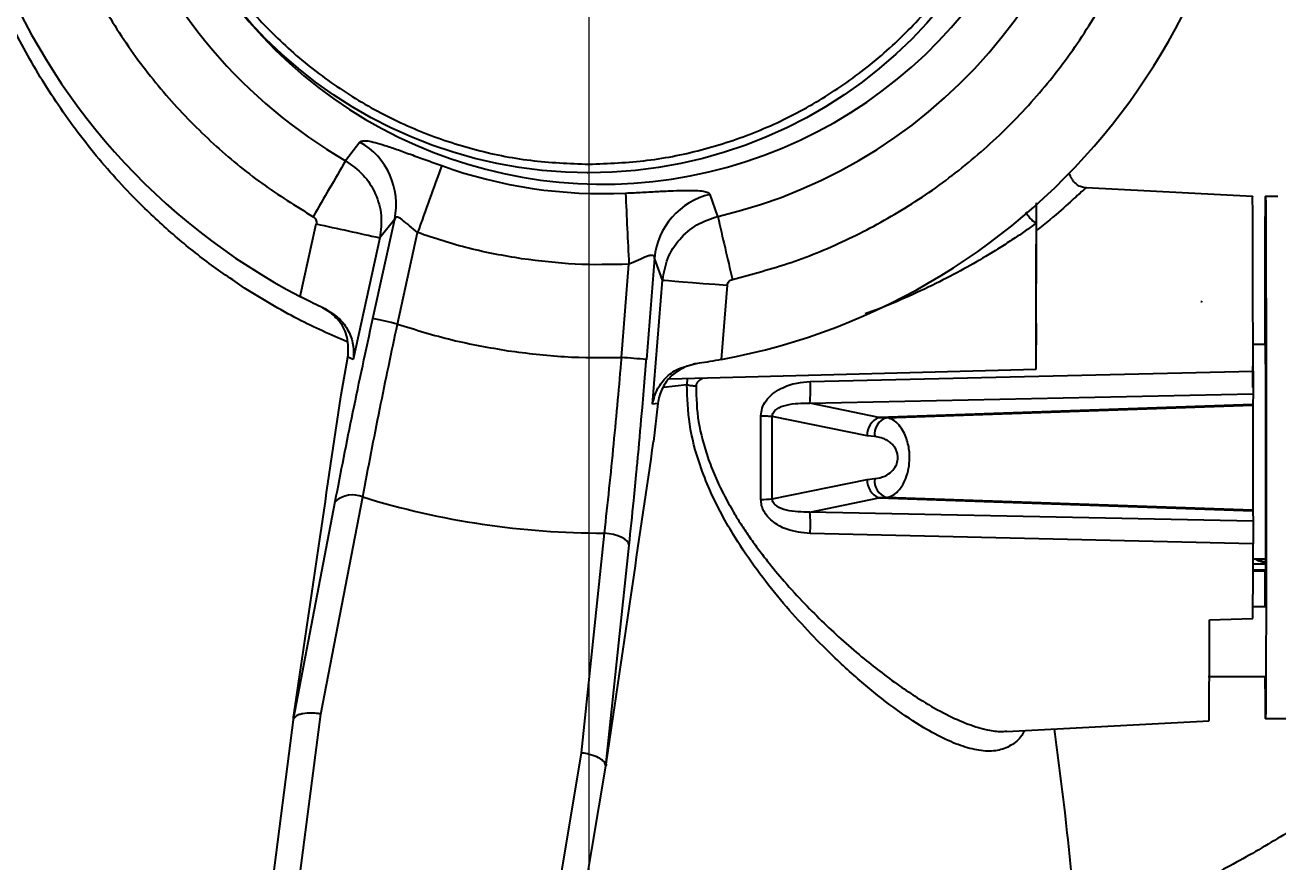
# Model space of a CAD drawing. Header units: millimetres. Extents: x 2126 to 3741, y 477 to 1658.
# Drawn here: x 2466 to 2610.1, y 757.9 to 854 of the extents above; entities that cross this region are included whole.
import ezdxf

# ---------------------------------------------------------------- set-up
doc = ezdxf.new("R2010")
doc.units = ezdxf.units.MM
doc.layers.add('AM_5', color=3, linetype='Continuous', lineweight=25)
doc.styles.add('SLDTEXTSTYLE1', font='txt.shx', dxfattribs={"width": 0.7, "bigfont": 'gbcbig.shx'})
doc.dimstyles.new('SLDDIMSTYLE12$0', dxfattribs={"dimtxt": 12, "dimasz": 10, "dimexe": 0, "dimexo": 0.0625, "dimgap": 0.875, "dimtad": 1, "dimdec": 1, "dimlfac": 1.8, "dimrnd": 1e-09, "dimzin": 12, "dimdsep": 46, "dimtxsty": 'SLDTEXTSTYLE1', "dimcen": 0.09, "dimdle": 8.16, "dimclrd": 3, "dimclre": 3, "dimadec": 0, "dimazin": 3, "dimtfac": 1, "dimtdec": 1, "dimtofl": 0, "dimtmove": 0, "dimatfit": 3, "dimfxl": 0, "dimfrac": 2, "dimtolj": 1, "dimlwd": 5, "dimlwe": 5, "dimarcsym": 0})
doc.dimstyles.new('SLDDIMSTYLE12$3', dxfattribs={"dimtxt": 12, "dimasz": 10, "dimexe": 0, "dimexo": 0.0625, "dimgap": 0.875, "dimtad": 1, "dimdec": 1, "dimlfac": 1.8, "dimrnd": 1e-09, "dimzin": 12, "dimdsep": 46, "dimtxsty": 'SLDTEXTSTYLE1', "dimcen": 0.09, "dimdle": 8.16, "dimclrd": 3, "dimclre": 3, "dimadec": 0, "dimazin": 3, "dimtfac": 1, "dimtdec": 1, "dimtofl": 0, "dimtmove": 0, "dimatfit": 3, "dimfxl": 0, "dimfrac": 2, "dimtolj": 1, "dimlwd": 5, "dimlwe": 5, "dimarcsym": 0})

# ---------------------------------------------------------------- blocks, each defined once
blk = doc.blocks.new('*D22')
at = {"layer": 'AM_5', "color": 3, "lineweight": 5, "transparency": 16777216}
blk.add_line((2531.36, 889.57), (2714.46, 889.57), dxfattribs=at)
at = {"layer": 'AM_5', "color": 3, "linetype": 'Continuous', "lineweight": 5, "transparency": 16777216}
for p, q in [((2714.46, 879.57), (2714.46, 722.33)), ((2605.16, 712.33), (2714.46, 712.33))]:
    blk.add_line(p, q, dxfattribs=at)
at = {"layer": 'AM_5', "color": 3, "transparency": 16777216}
for points in [[(2712.8, 879.57), (2716.13, 879.57), (2714.46, 889.57)], [(2712.8, 722.33), (2716.13, 722.33), (2714.46, 712.33)]]:
    blk.add_solid(points, dxfattribs=at)
at = {"layer": 'Defpoints', "color": 0, "transparency": 16777216}
for p in [(2531.3, 889.57), (2605.1, 712.33), (2714.46, 712.33)]:
    blk.add_point(p, dxfattribs=at)
at = {"layer": 'AM_5', "color": 0, "transparency": 16777216, "insert": (2707.59, 800.95), "char_height": 12, "attachment_point": 5, "rotation": 90, "style": 'SLDTEXTSTYLE1'}
blk.add_mtext('\\A1;178', dxfattribs=at)
blk = doc.blocks.new('*D12')
at = {"layer": 'AM_5', "color": 3, "linetype": 'Continuous', "lineweight": 5, "transparency": 16777216}
for p, q in [((2530.86, 889.49), (2530.86, 565.11)), ((2638.31, 565.11), (2540.86, 565.11))]:
    blk.add_line(p, q, dxfattribs=at)
at = {"layer": 'AM_5', "color": 3, "lineweight": 5, "transparency": 16777216}
blk.add_line((2648.31, 596.36), (2648.31, 565.11), dxfattribs=at)
at = {"layer": 'AM_5', "color": 3, "transparency": 16777216}
for points in [[(2540.86, 566.78), (2540.86, 563.44), (2530.86, 565.11)], [(2638.31, 566.78), (2638.31, 563.44), (2648.31, 565.11)]]:
    blk.add_solid(points, dxfattribs=at)
at = {"layer": 'Defpoints', "color": 0, "transparency": 16777216}
for p in [(2530.86, 889.55), (2648.31, 596.42), (2530.86, 565.11)]:
    blk.add_point(p, dxfattribs=at)
at = {"layer": 'AM_5', "color": 0, "transparency": 16777216, "insert": (2589.58, 571.98), "char_height": 12, "attachment_point": 5, "style": 'SLDTEXTSTYLE1'}
blk.add_mtext('\\A1;115', dxfattribs=at)
blk = doc.blocks.new('*D7')
at = {"layer": 'AM_5', "color": 3, "lineweight": 5, "transparency": 16777216}
for p, q in [((2601.23, 822.26), (2601.41, 822.26)), ((2601.32, 822.17), (2601.32, 822.35))]:
    blk.add_line(p, q, dxfattribs=at)
at = {"layer": 'AM_5', "color": 3, "linetype": 'Continuous', "lineweight": 5, "transparency": 16777216}
blk.add_line((2699.57, 743.14), (2667.52, 768.95), dxfattribs=at)
at = {"layer": 'AM_5', "color": 3, "lineweight": 5, "transparency": 16777216}
blk.add_arc((2601.32, 822.26), 75, 321.1543, 10.5008, dxfattribs=at)
at = {"layer": 'AM_5', "color": 3, "transparency": 16777216}
blk.add_solid([(2668.56, 770.24), (2666.47, 767.65), (2659.73, 775.22)], dxfattribs=at)
at = {"layer": 'Defpoints', "color": 0, "transparency": 16777216}
for p in [(2542.9, 869.3), (2659.73, 775.22)]:
    blk.add_point(p, dxfattribs=at)
at = {"layer": 'AM_5', "color": 0, "transparency": 16777216, "insert": (2691.75, 758.26), "char_height": 12, "attachment_point": 5, "rotation": 321.1543, "style": 'SLDTEXTSTYLE1'}
blk.add_mtext('\\A1;%%C420', dxfattribs=at)

msp = doc.modelspace()

# ---------------------------------------------------------------- linework, layer by layer
at = {"color": 7, "linetype": 'Continuous', "lineweight": 25}
for p, q in [((2504.548, 840.598), (2502.897, 838.44)), ((2530.72, 837.055), (2530.729, 837.055)), ((2545.695, 832.048), (2544.827, 834.582)), ((2607.177, 834.329), (2588.032, 835.332)), ((2610.1, 834.329), (2608.677, 834.329)), ((2506.033, 820.301), (2508.542, 831.73)), ((2508.542, 831.73), (2506.846, 829.588)), ((2497.683, 822.828), (2499.519, 831.193)), ((2508.857, 819.682), (2511.164, 830.19)), ((2506.846, 829.588), (2503.775, 815.599)), ((2538.418, 827.268), (2537.478, 815.604)), ((2539.334, 824.736), (2538.418, 827.268)), ((2534.608, 815.836), (2535.472, 826.559)), ((2538.184, 810.458), (2539.334, 824.736)), ((2546.781, 824.134), (2546.093, 815.596)), ((2501.187, 820.977), (2500.273, 821.535)), ((2500.273, 821.535), (2500.628, 821.374)), ((2608.677, 817.329), (2607.177, 817.329)), ((2502.369, 811.557), (2503.16, 815.875)), ((2503.775, 815.599), (2503.16, 815.875)), ((2540.128, 813.375), (2582.292, 814.479)), ((2543.214, 815.12), (2542.176, 814.853)), ((2556.316, 813.067), (2607.238, 814.252)), ((2607.176, 814.847), (2607.178, 812.401)), ((2542.146, 812.694), (2539.436, 812.368)), ((2542.163, 813.428), (2542.146, 812.694)), ((2556.278, 810.592), (2607.235, 811.652)), ((2607.235, 811.652), (2607.224, 810.44)), ((2538.808, 810.549), (2538.184, 810.458)), ((2538.808, 810.549), (2538.314, 806.189)), ((2564.205, 808.951), (2556.278, 810.592)), ((2607.224, 810.44), (2564.205, 808.951)), ((2565.093, 808.9), (2607.223, 810.362)), ((2607.224, 810.44), (2607.223, 810.362)), ((2562.859, 806.845), (2551.959, 809.06)), ((2564.205, 808.951), (2565.093, 808.9)), ((2563.746, 806.74), (2562.859, 806.845)), ((2551.959, 799.598), (2562.859, 801.813)), ((2562.859, 801.813), (2563.746, 801.918)), ((2500.064, 774.858), (2504.872, 799.803)), ((2556.278, 798.066), (2564.205, 799.707)), ((2565.093, 799.758), (2564.205, 799.707)), ((2564.205, 799.707), (2607.224, 798.218)), ((2607.223, 798.296), (2565.093, 799.758)), ((2496.907, 774.277), (2501.703, 799.3)), ((2607.223, 798.296), (2607.224, 798.218)), ((2607.224, 798.218), (2607.235, 797.006)), ((2607.235, 797.006), (2556.278, 798.066)), ((2532.628, 795.657), (2529.984, 770.39)), ((2607.238, 794.406), (2556.316, 795.591)), ((2532.824, 768.912), (2535.502, 794.252)), ((2607.19, 792.697), (2608.69, 792.697)), ((2607.177, 791.329), (2608.677, 791.329)), ((2607.179, 792.105), (2608.69, 792.105)), ((2608.68, 791.388), (2607.18, 791.388)), ((2608.677, 791.329), (2608.68, 791.388)), ((2608.69, 787.181), (2607.23, 787.181)), ((2602.228, 785.671), (2607.228, 785.821)), ((2602.09, 779.181), (2608.69, 779.181)), ((2496.922, 774.479), (2493.622, 748.895)), ((2495.662, 741.026), (2500.064, 774.858)), ((2578.897, 772.847), (2602.177, 774.067)), ((2608.677, 774.329), (2612.932, 774.329)), ((2529.984, 770.39), (2524.371, 736.737)), ((2528.594, 743.671), (2532.867, 769.11))]:
    msp.add_line(p, q, dxfattribs=at)
at = {"color": 7, "linetype": 'Continuous', "lineweight": 25, "flags": 128}
for points in [[(2608.62, 817.329), (2608.62, 818.158), (2608.624, 820.955), (2608.628, 823.558), (2608.633, 825.935), (2608.638, 828.058), (2608.644, 829.904), (2608.65, 831.449), (2608.656, 832.677), (2608.663, 833.572), (2608.67, 834.125), (2608.677, 834.328), (2608.684, 834.179), (2608.691, 833.681), (2608.697, 832.838), (2608.704, 831.661), (2608.71, 830.164), (2608.716, 828.364), (2608.721, 826.282), (2608.726, 823.942), (2608.73, 821.373), (2608.734, 818.604), (2608.737, 815.667), (2608.739, 812.598), (2608.741, 809.431), (2608.741, 806.205), (2608.741, 802.957), (2608.741, 799.725), (2608.739, 796.547), (2608.737, 793.46), (2608.734, 790.5), (2608.731, 787.703), (2608.727, 785.101), (2608.722, 782.724), (2608.717, 780.6), (2608.711, 778.754), (2608.705, 777.209), (2608.698, 775.981), (2608.692, 775.086), (2608.685, 774.533), (2608.678, 774.33), (2608.671, 774.479), (2608.664, 774.977), (2608.657, 775.82), (2608.651, 776.997), (2608.645, 778.494), (2608.642, 779.181)], [(2608.693, 822.606), (2608.694, 821.566), (2608.696, 820.743), (2608.698, 820.226), (2608.7, 820.072), (2608.703, 820.297), (2608.705, 820.877), (2608.707, 821.749), (2608.707, 822.818), (2608.708, 823.968), (2608.707, 825.076), (2608.706, 826.02), (2608.704, 826.699), (2608.701, 827.039), (2608.699, 827.003), (2608.696, 826.595), (2608.694, 825.86), (2608.693, 824.876), (2608.693, 823.751), (2608.693, 822.606)], [(2539.334, 824.736), (2539.549, 824.719), (2540.021, 824.68), (2540.734, 824.623), (2541.662, 824.547), (2542.773, 824.458), (2544.027, 824.357), (2545.379, 824.247), (2546.781, 824.134)], [(2608.675, 817.329), (2608.674, 817.838), (2608.672, 818.215), (2608.67, 818.363), (2608.669, 818.267), (2608.667, 817.938), (2608.666, 817.407), (2608.666, 817.329)], [(2550.651, 799.513), (2550.651, 800.711), (2550.652, 801.914), (2550.652, 803.121), (2550.652, 804.329), (2550.652, 805.537), (2550.652, 806.743), (2550.651, 807.947), (2550.651, 809.145)], [(2551.959, 799.598), (2551.96, 800.775), (2551.96, 801.957), (2551.96, 803.142), (2551.96, 804.329), (2551.96, 805.516), (2551.96, 806.701), (2551.96, 807.883), (2551.959, 809.06)], [(2608.717, 803.748), (2608.718, 802.708), (2608.72, 801.885), (2608.722, 801.369), (2608.725, 801.215), (2608.727, 801.44), (2608.729, 802.019), (2608.731, 802.891), (2608.732, 803.96), (2608.732, 805.111), (2608.731, 806.218), (2608.73, 807.163), (2608.728, 807.841), (2608.725, 808.181), (2608.723, 808.145), (2608.721, 807.737), (2608.719, 807.002), (2608.717, 806.018), (2608.717, 804.893), (2608.717, 803.748)], [(2535.502, 794.252), (2535.437, 794.484), (2535.266, 794.715), (2534.997, 794.938), (2534.639, 795.143), (2534.207, 795.324), (2533.714, 795.473), (2533.182, 795.586), (2532.628, 795.657)], [(2608.68, 791.388), (2608.681, 790.82), (2608.683, 790.443), (2608.684, 790.295), (2608.686, 790.391), (2608.687, 790.72), (2608.689, 791.251), (2608.689, 791.932), (2608.69, 792.697)], [(2608.625, 787.181), (2608.625, 787.285), (2608.621, 790.054), (2608.62, 791.329)]]:
    msp.add_lwpolyline(points, dxfattribs=at)
at = {"color": 7, "linetype": 'Continuous', "lineweight": 25}
msp.add_circle((2530.863, 889.555), 52.5, dxfattribs=at)
for centre, radius, start, end in [((2532.454, 889.329), 53.574, 218.26934, 81.50515), ((2532.363, 889.329), 75, 160.55137, 242.45778), ((2532.374, 889.329), 58.81, 163.09221, 239.91815), ((2532.363, 889.329), 75, 280.54851, 2.46086), ((2532.374, 889.329), 58.809, 283.09228, 359.91829), ((2500.435, 833.412), 8.28, 348.27823, 60.21456), ((3677.55, 151.192), 1360.927, 149.669618, 149.98259), ((3808.06, 365.798), 1377.533, 159.958184, 160.298612), ((2532.437, 889.329), 54.664, 250.22854, 272.782), ((3829.845, 891.143), 1295.983, 182.494846, 182.856436), ((2546.658, 826.513), 8.275, 102.79006, 174.76479), ((3721.575, 1099.463), 1205.904, 192.812128, 193.164856), ((3523.988, 5491.221), 4771.31, 257.60122, 257.691294), ((2113.99, -974.544), 1837.163, 77.588415, 77.678588), ((-254.347, 803.571), 2863.057, 359.782405, 0.275337), ((2138.563, -4115.583), 4947.297, 85.375054, 85.408407), ((2540.173, 812.077), 16.174, 354.73329, 3.50893), ((2565.093, 806.9), 2.234, 113.39428, 181.42772), ((2565.647, 807.055), 1.927, 106.70211, 189.40565), ((2565.093, 801.758), 2.234, 178.57245, 246.60531), ((2565.647, 801.603), 1.927, 170.59454, 253.29737), ((2503.697, 796.968), 3.068, 67.4808, 130.53113), ((2532.431, 889.328), 93.672, 252.88971, 270.12059), ((2550.655, 809.538), 10.025, 269.97591, 277.47448), ((2540.172, 796.581), 16.174, 356.49111, 5.26667)]:
    msp.add_arc(centre, radius, start, end, dxfattribs=at)
for points, knots in [([(2362.131, 889.762), (2362.156, 887.202), (2362.191, 883.621), (2362.47, 878.352), (2362.805, 873.888), (2363.371, 868.571), (2364.144, 863.002), (2365.154, 857.189), (2366.41, 851.218), (2367.921, 845.142), (2369.691, 839.004), (2371.726, 832.839), (2374.025, 826.675), (2376.59, 820.538), (2379.421, 814.45), (2382.515, 808.431), (2385.869, 802.498), (2389.481, 796.669), (2393.347, 790.959), (2397.461, 785.383), (2401.818, 779.956), (2406.412, 774.69), (2411.237, 769.599), (2416.285, 764.694), (2421.548, 759.987), (2427.018, 755.49), (2432.686, 751.211), (2438.543, 747.163), (2444.58, 743.353), (2450.785, 739.791), (2457.15, 736.486), (2463.663, 733.445), (2470.312, 730.676), (2477.086, 728.186), (2483.974, 725.98), (2490.963, 724.066), (2498.04, 722.447), (2505.194, 721.129), (2512.411, 720.116), (2519.678, 719.412), (2526.982, 719.019), (2534.31, 718.94), (2541.648, 719.177), (2548.983, 719.731), (2556.301, 720.604), (2563.588, 721.794), (2570.83, 723.302), (2578.015, 725.127), (2585.128, 727.267), (2592.155, 729.721), (2599.084, 732.486), (2605.9, 735.559), (2612.591, 738.936), (2619.143, 742.614), (2625.543, 746.587), (2631.778, 750.852), (2637.836, 755.403), (2643.704, 760.235), (2649.371, 765.342), (2654.823, 770.719), (2659.871, 776.166), (2664.523, 781.639), (2668.793, 787.097), (2672.835, 792.722), (2676.643, 798.504), (2680.212, 804.431), (2683.534, 810.494), (2686.604, 816.679), (2689.417, 822.976), (2691.969, 829.37), (2694.255, 835.845), (2696.272, 842.383), (2698.014, 848.957), (2699.479, 855.53), (2700.661, 862.024), (2701.558, 868.314), (2702.141, 873.837), (2702.509, 878.72), (2702.748, 883.544), (2702.866, 889.519), (2702.755, 895.035), (2702.483, 900.305), (2702.146, 904.769), (2701.581, 910.085), (2700.808, 915.654), (2699.798, 921.468), (2698.541, 927.439), (2697.031, 933.515), (2695.26, 939.653), (2693.226, 945.818), (2690.926, 951.982), (2688.361, 958.118), (2685.531, 964.207), (2682.437, 970.226), (2679.082, 976.159), (2675.47, 981.988), (2671.605, 987.698), (2667.491, 993.273), (2663.133, 998.701), (2658.539, 1003.966), (2653.715, 1009.058), (2648.667, 1013.962), (2643.404, 1018.669), (2637.934, 1023.167), (2632.266, 1027.445), (2626.409, 1031.494), (2620.372, 1035.304), (2614.166, 1038.865), (2607.801, 1042.17), (2601.289, 1045.213), (2594.638, 1047.975), (2588.356, 1050.312), (2584.251, 1051.59), (2582.442, 1052.154)], [0, 0, 0, 0, 0.01020738, 0.01427401, 0.02103699, 0.02805607, 0.03558666, 0.0434511, 0.05157826, 0.05991132, 0.06840986, 0.07704394, 0.08579098, 0.09463359, 0.10355821, 0.11255405, 0.12161242, 0.13072624, 0.1398897, 0.14909794, 0.15834689, 0.16763314, 0.17695375, 0.18630622, 0.19568842, 0.20509849, 0.21453484, 0.22399606, 0.23348097, 0.24298851, 0.25251779, 0.26206801, 0.27163852, 0.28122873, 0.29083816, 0.30046642, 0.31011319, 0.31977821, 0.32946132, 0.33916239, 0.34888138, 0.35861831, 0.36837328, 0.37814642, 0.38793798, 0.39774825, 0.40757761, 0.41742653, 0.42729557, 0.4371854, 0.4470968, 0.45703069, 0.46698816, 0.47697044, 0.48697902, 0.49701559, 0.50708218, 0.51718117, 0.52731537, 0.53748817, 0.54770366, 0.5569145, 0.56612256, 0.57532659, 0.5845258, 0.59371913, 0.60290519, 0.61208206, 0.62124705, 0.63039624, 0.63952364, 0.64861966, 0.65766788, 0.66663751, 0.67546331, 0.68397889, 0.69196332, 0.69760555, 0.70350123, 0.71121989, 0.72142727, 0.72549391, 0.73225688, 0.73927596, 0.74680655, 0.754671, 0.76279816, 0.77113122, 0.77962976, 0.78826384, 0.79701087, 0.80585349, 0.81477811, 0.82377394, 0.83283231, 0.84194614, 0.85110959, 0.86031783, 0.86956679, 0.87885303, 0.88817364, 0.89752611, 0.90690831, 0.91631839, 0.92575473, 0.93521596, 0.94470086, 0.95420841, 0.96373768, 0.97328791, 0.98285841, 0.99244862, 1, 1, 1, 1]), ([(2468.987, 908.593), (2468.374, 906.329), (2467.134, 901.75), (2466.21, 894.605), (2466.015, 887.238), (2466.674, 879.749), (2468.204, 872.276), (2470.597, 864.994), (2473.815, 858.035), (2477.793, 851.528), (2482.42, 845.602), (2487.588, 840.348), (2493.138, 835.754), (2497.168, 833.251), (2499.16, 832.014)], [0, 0, 0, 0, 0.079193, 0.1601594, 0.2427828, 0.3278545, 0.4136411, 0.5, 0.5863536, 0.6721403, 0.7572171, 0.8398354, 0.9208043, 1, 1, 1, 1]), ([(2490.403, 745.032), (2489.341, 745.333), (2486.037, 746.269), (2480.585, 748.176), (2474.058, 750.734), (2467.646, 753.619), (2461.358, 756.804), (2455.21, 760.292), (2449.214, 764.077), (2443.385, 768.153), (2437.736, 772.516), (2432.28, 777.16), (2427.031, 782.079), (2422.174, 787.088), (2417.703, 792.143), (2413.604, 797.201), (2409.731, 802.43), (2406.089, 807.817), (2402.686, 813.353), (2399.527, 819.026), (2396.62, 824.823), (2393.97, 830.731), (2391.581, 836.734), (2389.458, 842.817), (2387.606, 848.956), (2386.028, 855.123), (2384.729, 861.268), (2383.717, 867.276), (2383.006, 872.843), (2382.56, 877.689), (2382.283, 882.159), (2382.145, 886.064), (2382.135, 888.663), (2382.131, 889.711)], [0, 0, 0, 0, 0.0170783, 0.0531439, 0.089298, 0.1255445, 0.1618882, 0.1983346, 0.2348901, 0.2715626, 0.3083611, 0.3452967, 0.3823824, 0.4196345, 0.4532144, 0.4867833, 0.5203362, 0.5538698, 0.5873798, 0.6208602, 0.654303, 0.6876965, 0.7210233, 0.7542563, 0.7873511, 0.8202281, 0.8527303, 0.8844984, 0.9144909, 0.939551, 0.9597807, 0.9837802, 1, 1, 1, 1]), ([(2682.82, 888.946), (2682.783, 886.545), (2682.731, 883.186), (2682.427, 878.244), (2682.07, 874.054), (2681.479, 869.067), (2680.679, 863.846), (2679.641, 858.4), (2678.358, 852.812), (2676.819, 847.133), (2675.021, 841.405), (2672.961, 835.661), (2670.637, 829.931), (2668.049, 824.239), (2665.199, 818.607), (2662.089, 813.055), (2658.723, 807.602), (2655.103, 802.265), (2651.236, 797.059), (2647.128, 792), (2642.783, 787.102), (2638.211, 782.379), (2633.417, 777.843), (2628.412, 773.507), (2623.203, 769.382), (2617.799, 765.48), (2612.212, 761.811), (2606.451, 758.384), (2600.527, 755.21), (2594.452, 752.296), (2588.237, 749.651), (2581.895, 747.283), (2575.438, 745.199), (2568.879, 743.404), (2562.23, 741.904), (2555.506, 740.706), (2548.721, 739.809), (2541.887, 739.233), (2535.82, 738.959), (2532.036, 739.011), (2530.543, 739.031)], [0, 0, 0, 0, 0.0302952, 0.0423856, 0.0624901, 0.08336, 0.1057536, 0.1291426, 0.1533151, 0.1781023, 0.2033838, 0.2290707, 0.2550958, 0.2814075, 0.3079654, 0.3347376, 0.3616982, 0.3888263, 0.4161047, 0.4435189, 0.4710571, 0.4987089, 0.526466, 0.5543209, 0.5822674, 0.6103001, 0.6384144, 0.6666062, 0.6948723, 0.7232096, 0.7516156, 0.7800883, 0.8086258, 0.8372268, 0.86589, 0.8946146, 0.9234, 0.9522458, 0.9811519, 1, 1, 1, 1]), ([(2547.364, 824.814), (2549.631, 825.415), (2554.216, 826.631), (2560.867, 829.403), (2567.344, 832.918), (2573.5, 837.233), (2579.207, 842.294), (2584.317, 848.008), (2588.734, 854.274), (2592.38, 860.973), (2595.199, 867.943), (2597.165, 875.045), (2598.369, 882.149), (2598.521, 886.89), (2598.597, 889.234)], [0, 0, 0, 0, 0.079193, 0.1601594, 0.2427828, 0.3278545, 0.4136411, 0.5, 0.5863536, 0.6721403, 0.7572171, 0.8398354, 0.9208043, 1, 1, 1, 1]), ([(2491.278, 823.821), (2489.818, 824.811), (2486.868, 826.811), (2482.727, 830.201), (2478.183, 834.455), (2473.498, 839.702), (2468.952, 845.983), (2465.097, 852.618), (2461.952, 859.558), (2459.453, 866.754), (2458.393, 871.725), (2457.862, 874.213)], [0, 0, 0, 0, 0.0810679, 0.1637641, 0.2484006, 0.3731554, 0.4979796, 0.6226942, 0.7483588, 0.8739858, 1, 1, 1, 1]), ([(2504.548, 840.598), (2504.631, 840.657), (2504.798, 840.775), (2505.406, 840.742), (2506.253, 840.565), (2507.375, 840.231), (2508.738, 839.768), (2510.338, 839.192), (2512.093, 838.555), (2513.333, 838.108), (2513.946, 837.887)], [0, 0, 0, 0, 0.1262135, 0.2512855, 0.3774369, 0.5006266, 0.6257769, 0.7501083, 0.876543, 1, 1, 1, 1]), ([(2502.897, 838.44), (2503.606, 837.936), (2505.025, 836.928), (2506.419, 834.688), (2507.15, 832.161), (2506.947, 830.446), (2506.846, 829.588)], [0, 0, 0, 0, 0.25036705, 0.50052482, 0.75010341, 1, 1, 1, 1]), ([(2588.078, 835.33), (2587.883, 835.355), (2587.513, 835.402), (2587.045, 835.647), (2586.719, 835.926), (2586.53, 836.166), (2586.442, 836.309), (2586.407, 836.372), (2586.392, 836.399), (2586.376, 836.43), (2586.351, 836.482), (2586.323, 836.542), (2586.279, 836.643), (2586.196, 836.816), (2586.135, 836.917), (2586.012, 836.86), (2585.983, 836.847)], [0, 0, 0, 0, 0.1013862, 0.1933878, 0.2688421, 0.3221095, 0.3507488, 0.3558351, 0.3594473, 0.3676185, 0.3776138, 0.4043773, 0.4412492, 0.5470788, 0.8914268, 1, 1, 1, 1]), ([(2535.09, 834.729), (2535.74, 834.761), (2537.057, 834.827), (2538.919, 834.923), (2540.615, 835.007), (2542.051, 835.053), (2543.208, 835.043), (2544.385, 834.95), (2544.65, 834.729), (2544.827, 834.582)], [0, 0, 0, 0, 0.1235233, 0.2501507, 0.3747805, 0.5002123, 0.6235234, 0.7497125, 1, 1, 1, 1]), ([(2588.032, 835.306), (2588.019, 835.305), (2587.987, 835.301), (2587.649, 835.006), (2587.07, 834.479), (2585.951, 833.469), (2584.47, 832.126), (2582.85, 830.843), (2582.309, 830.415)], [0, 0, 0, 0, 0.1071223, 0.2549508, 0.4034906, 0.5526872, 0.8507097, 1, 1, 1, 1]), ([(2607.238, 814.252), (2607.236, 815.877), (2607.234, 819.126), (2607.227, 823.465), (2607.219, 827.241), (2607.21, 830.302), (2607.2, 832.597), (2607.189, 833.919), (2607.181, 834.47), (2607.178, 834.318), (2607.177, 834.312)], [0, 0, 0, 0, 0.142093, 0.2841861, 0.4262791, 0.5683721, 0.7104651, 0.8525582, 0.9946512, 1, 1, 1, 1]), ([(2582.299, 833.603), (2582.299, 833.547), (2582.301, 833.313), (2582.304, 832.559), (2582.306, 831.698), (2582.307, 831.269)], [0, 0, 0, 0, 0.13695301, 0.56898362, 1, 1, 1, 1]), ([(2499.16, 832.014), (2499.226, 831.967), (2499.357, 831.874), (2499.484, 831.666), (2499.549, 831.432), (2499.529, 831.273), (2499.519, 831.193)], [0, 0, 0, 0, 0.25074157, 0.50062853, 0.74985024, 1, 1, 1, 1]), ([(2511.164, 830.19), (2510.852, 830.45), (2510.235, 830.964), (2509.567, 831.555), (2509.125, 831.86), (2508.856, 831.969), (2508.65, 831.939), (2508.578, 831.801), (2508.542, 831.73)], [0, 0, 0, 0, 0.2616178, 0.5161546, 0.6376198, 0.7555299, 0.8740541, 1, 1, 1, 1]), ([(2539.334, 824.736), (2539.487, 825.582), (2539.792, 827.276), (2541.223, 829.479), (2543.21, 831.22), (2544.865, 831.772), (2545.695, 832.048)], [0, 0, 0, 0, 0.248705, 0.4981896, 0.7483774, 1, 1, 1, 1]), ([(2582.307, 831.269), (2581.931, 831.001), (2581.154, 830.447), (2579.851, 829.562), (2578.407, 828.621), (2576.457, 827.413), (2573.913, 825.937), (2571.842, 824.88), (2570.761, 824.329)], [0, 0, 0, 0, 0.1137197, 0.2349762, 0.3642262, 0.501846, 0.7399032, 1, 1, 1, 1]), ([(2582.307, 831.269), (2582.187, 831.346), (2581.935, 831.51), (2581.569, 831.86), (2581.273, 832.218), (2581.149, 832.458), (2581.104, 832.544)], [0, 0, 0, 0, 0.25184988, 0.53128669, 0.83270482, 1, 1, 1, 1]), ([(2582.292, 831.329), (2582.29, 831.224), (2582.286, 831.013), (2582.281, 829.394), (2582.278, 827.081), (2582.277, 825.246), (2582.277, 824.329)], [0, 0, 0, 0, 0.2499974, 0.4999983, 0.7499991, 1, 1, 1, 1]), ([(2538.418, 827.268), (2538.405, 827.346), (2538.379, 827.498), (2538.193, 827.588), (2537.906, 827.562), (2537.397, 827.399), (2536.588, 827.029), (2535.848, 826.717), (2535.472, 826.559)], [0, 0, 0, 0, 0.1251651, 0.2440023, 0.362149, 0.4834229, 0.7377951, 1, 1, 1, 1]), ([(2546.781, 824.134), (2546.795, 824.213), (2546.822, 824.371), (2546.953, 824.576), (2547.135, 824.738), (2547.288, 824.789), (2547.364, 824.814)], [0, 0, 0, 0, 0.2501498, 0.4993714, 0.7492584, 1, 1, 1, 1]), ([(2570.761, 824.329), (2569.592, 823.774), (2567.193, 822.634), (2564.468, 821.484), (2562.907, 820.941), (2562.625, 820.843)], [0, 0, 0, 0, 0.4377435, 0.8983772, 1, 1, 1, 1]), ([(2582.277, 824.329), (2582.277, 823.414), (2582.278, 821.586), (2582.281, 819.228), (2582.286, 817.776), (2582.29, 817.151), (2582.292, 817.329), (2582.292, 817.329)], [0, 0, 0, 0, 0.2499991, 0.4999983, 0.7499974, 0.9999966, 1, 1, 1, 1]), ([(2582.292, 814.479), (2582.294, 814.515), (2582.296, 814.589), (2582.3, 815.174), (2582.304, 816.085), (2582.307, 817.319), (2582.31, 818.821), (2582.312, 820.535), (2582.313, 822.395), (2582.313, 823.684), (2582.313, 824.329)], [0, 0, 0, 0, 0.12496588, 0.24997076, 0.37497563, 0.49998051, 0.62498538, 0.74999025, 0.87499513, 1, 1, 1, 1]), ([(2503.092, 817.626), (2501.187, 818.454), (2497.092, 820.233), (2493.304, 822.57), (2491.278, 823.821)], [0, 0, 0, 0, 0.46501253, 1, 1, 1, 1]), ([(2500.628, 821.374), (2499.872, 821.734), (2498.903, 822.196), (2497.902, 822.715), (2497.683, 822.828)], [0, 0, 0, 0, 0.7807887, 1, 1, 1, 1]), ([(2500.628, 821.374), (2501.223, 821.003), (2502.413, 820.26), (2503.364, 818.716), (2503.866, 817.139), (2503.805, 816.113), (2503.775, 815.599)], [0, 0, 0, 0, 0.2499495, 0.4997482, 0.7494576, 1, 1, 1, 1]), ([(2503.16, 815.875), (2503.202, 816.628), (2503.279, 818.023), (2502.424, 819.848), (2501.541, 820.654), (2501.187, 820.977)], [0, 0, 0, 0, 0.413014, 0.7645313, 1, 1, 1, 1]), ([(2501.703, 799.3), (2502.026, 800.969), (2502.672, 804.307), (2503.736, 809.542), (2504.854, 814.888), (2505.639, 818.492), (2506.033, 820.301)], [0, 0, 0, 0, 0.2492462, 0.4987214, 0.7485201, 1, 1, 1, 1]), ([(2504.872, 799.803), (2505.188, 801.48), (2505.81, 804.774), (2506.815, 809.846), (2507.826, 814.807), (2508.518, 818.079), (2508.857, 819.682)], [0, 0, 0, 0, 0.2645644, 0.5194287, 0.7645782, 1, 1, 1, 1]), ([(2534.608, 815.836), (2534.464, 814.204), (2534.17, 810.873), (2533.691, 805.832), (2533.175, 800.687), (2532.813, 797.354), (2532.628, 795.657)], [0, 0, 0, 0, 0.2354209, 0.48057, 0.7354347, 1, 1, 1, 1]), ([(2535.502, 794.252), (2535.678, 795.948), (2535.966, 798.719), (2536.306, 802.239), (2536.639, 805.794), (2536.976, 809.551), (2537.27, 813.047), (2537.416, 814.828), (2537.459, 815.368), (2537.473, 815.541), (2537.478, 815.604)], [0, 0, 0, 0, 0.2501646, 0.4085572, 0.4987242, 0.7484853, 0.9263633, 0.9763214, 0.991455, 1, 1, 1, 1]), ([(2546.093, 815.596), (2545.22, 815.442), (2544.103, 815.245), (2543.079, 815.098), (2542.854, 815.066)], [0, 0, 0, 0, 0.78086058, 1, 1, 1, 1]), ([(2538.184, 810.458), (2538.303, 810.959), (2538.539, 811.959), (2539.472, 813.321), (2540.827, 814.521), (2542.178, 814.884), (2542.854, 815.066)], [0, 0, 0, 0, 0.2505541, 0.5002593, 0.7500544, 1, 1, 1, 1]), ([(2542.176, 814.853), (2541.677, 814.61), (2540.681, 814.126), (2539.588, 812.885), (2538.989, 811.653), (2538.855, 810.833), (2538.808, 810.549)], [0, 0, 0, 0, 0.270985, 0.540835, 0.8409557, 1, 1, 1, 1]), ([(2607.238, 814.252), (2607.238, 814.116), (2607.238, 813.844), (2607.238, 813.42), (2607.238, 813.018), (2607.238, 812.641), (2607.237, 812.298), (2607.237, 812.007), (2607.236, 811.777), (2607.235, 811.694), (2607.235, 811.652)], [0, 0, 0, 0, 0.127216, 0.2544341, 0.3779205, 0.4947282, 0.6206235, 0.7467334, 0.8732952, 1, 1, 1, 1]), ([(2542.146, 812.694), (2542.307, 812.666), (2542.629, 812.61), (2543.003, 812.589), (2543.189, 812.579)], [0, 0, 0, 0, 0.4999997, 1, 1, 1, 1]), ([(2580.913, 772.953), (2580.862, 772.837), (2580.533, 772.096), (2579.594, 771.3), (2578.093, 770.607), (2576.258, 770.539), (2574.192, 770.978), (2571.898, 771.889), (2569.168, 773.357), (2565.941, 775.514), (2562.27, 778.431), (2558.814, 781.581), (2555.673, 784.789), (2552.883, 787.943), (2550.183, 791.372), (2547.921, 794.686), (2546.12, 797.786), (2544.743, 800.576), (2543.398, 804.002), (2542.294, 808.089), (2542.194, 811.183), (2542.146, 812.694)], [0, 0, 0, 0, 0.0100416, 0.064236, 0.1195298, 0.1741679, 0.228913, 0.2826087, 0.3380664, 0.4101543, 0.4835122, 0.5567196, 0.6114301, 0.6666193, 0.7218901, 0.7770202, 0.8146224, 0.8517607, 0.888283, 0.9454016, 1, 1, 1, 1]), ([(2543.97, 813.475), (2543.797, 813.369), (2543.533, 813.205), (2543.302, 812.923), (2543.208, 812.733), (2543.195, 812.628), (2543.189, 812.579)], [0, 0, 0, 0, 0.4865121, 0.7444072, 0.8791826, 1, 1, 1, 1]), ([(2543.189, 812.579), (2543.224, 811.194), (2543.293, 808.415), (2544.124, 805.694), (2544.541, 804.329)], [0, 0, 0, 0, 0.4983256, 1, 1, 1, 1]), ([(2550.651, 809.145), (2550.679, 809.437), (2550.739, 810.055), (2551.222, 810.925), (2551.972, 811.686), (2553.163, 812.434), (2554.647, 812.943), (2555.815, 813.029), (2556.316, 813.067)], [0, 0, 0, 0, 0.115598, 0.2450317, 0.3884431, 0.5396564, 0.802334, 1, 1, 1, 1]), ([(2496.922, 774.479), (2497.935, 781.381), (2499.746, 793.705), (2501.567, 806.102), (2502.369, 811.557)], [0, 0, 0, 0, 0.5600003, 1, 1, 1, 1]), ([(2551.959, 809.06), (2551.964, 809.141), (2551.975, 809.306), (2552.13, 809.617), (2552.63, 810.07), (2554.037, 810.582), (2555.365, 810.588), (2556.278, 810.592)], [0, 0, 0, 0, 0.0456546, 0.0934494, 0.2001519, 0.4495712, 1, 1, 1, 1]), ([(2565.093, 799.758), (2565.286, 799.795), (2565.681, 799.872), (2566.363, 800.355), (2567.024, 801.211), (2567.515, 802.423), (2567.753, 803.68), (2567.754, 804.802), (2567.612, 805.764), (2567.388, 806.557), (2567.033, 807.368), (2566.508, 808.142), (2565.875, 808.68), (2565.38, 808.869), (2565.138, 808.895), (2565.093, 808.9)], [0, 0, 0, 0, 0.0779787, 0.1600594, 0.280852, 0.3750705, 0.4562454, 0.5413121, 0.5934965, 0.6532546, 0.7174275, 0.8001176, 0.9013898, 0.981848, 1, 1, 1, 1]), ([(2532.867, 769.11), (2533.881, 776.012), (2535.691, 788.336), (2537.512, 800.734), (2538.314, 806.189)], [0, 0, 0, 0, 0.5600002, 1, 1, 1, 1]), ([(2563.746, 801.918), (2564.142, 801.978), (2564.823, 802.083), (2565.651, 802.654), (2566.155, 803.287), (2566.369, 803.866), (2566.412, 804.322), (2566.379, 804.703), (2566.26, 805.11), (2566.024, 805.54), (2565.667, 805.958), (2564.92, 806.537), (2564.24, 806.654), (2563.746, 806.74)], [0, 0, 0, 0, 0.1748684, 0.3014405, 0.3919947, 0.4632498, 0.499207, 0.5351435, 0.5830373, 0.634939, 0.7016582, 0.7830506, 1, 1, 1, 1]), ([(2544.541, 804.329), (2544.809, 803.612), (2545.347, 802.168), (2546.361, 800.072), (2547.371, 798.253), (2548.351, 796.672), (2549.271, 795.294), (2550.286, 793.879), (2551.633, 792.119), (2553.434, 789.959), (2555.622, 787.568), (2557.904, 785.286), (2560.194, 783.166), (2562.426, 781.259), (2564.671, 779.481), (2566.796, 777.933), (2569.169, 776.365), (2571.643, 774.938), (2574.204, 773.751), (2576.355, 773.08), (2577.923, 772.809), (2578.667, 772.867), (2578.929, 772.887)], [0, 0, 0, 0, 0.037187, 0.0748717, 0.1136171, 0.1395892, 0.1672232, 0.1965337, 0.2275321, 0.2802476, 0.3421573, 0.3993351, 0.456228, 0.5175532, 0.5703857, 0.6300845, 0.6846035, 0.7613765, 0.8365978, 0.9113004, 0.9687005, 1, 1, 1, 1]), ([(2556.278, 798.066), (2555.364, 798.07), (2554.035, 798.076), (2552.629, 798.589), (2552.129, 799.042), (2551.975, 799.352), (2551.964, 799.517), (2551.959, 799.598)], [0, 0, 0, 0, 0.5509774, 0.8002511, 0.9067429, 0.9544192, 1, 1, 1, 1]), ([(2556.316, 795.591), (2555.404, 795.692), (2553.833, 795.867), (2551.995, 796.876), (2551.069, 797.929), (2550.701, 798.823), (2550.668, 799.285), (2550.651, 799.513)], [0, 0, 0, 0, 0.3590095, 0.6185355, 0.8163713, 0.9095226, 1, 1, 1, 1]), ([(2607.235, 797.006), (2607.235, 796.965), (2607.236, 796.882), (2607.236, 796.655), (2607.237, 796.368), (2607.238, 796.023), (2607.238, 795.638), (2607.238, 795.228), (2607.238, 794.807), (2607.238, 794.54), (2607.238, 794.406)], [0, 0, 0, 0, 0.12537833, 0.25054903, 0.376047, 0.50050297, 0.62443865, 0.74994456, 0.87472844, 1, 1, 1, 1]), ([(2607.52, 792.697), (2607.543, 792.672), (2607.646, 792.562), (2607.892, 792.479), (2608.238, 792.37), (2608.508, 792.313), (2608.667, 792.295), (2608.69, 792.292)], [0, 0, 0, 0, 0.0912693, 0.40164015, 0.68935573, 0.95509256, 1, 1, 1, 1]), ([(2608.69, 792.318), (2608.654, 792.323), (2608.496, 792.344), (2608.259, 792.402), (2608.001, 792.489), (2607.8, 792.588), (2607.767, 792.661), (2607.75, 792.697)], [0, 0, 0, 0, 0.0692263, 0.3041188, 0.538703, 0.7735956, 1, 1, 1, 1]), ([(2602.177, 774.135), (2602.179, 774.129), (2602.184, 774.111), (2602.192, 774.72), (2602.2, 775.886), (2602.208, 777.611), (2602.216, 779.838), (2602.223, 782.502), (2602.226, 784.615), (2602.228, 785.671)], [0, 0, 0, 0, 0.09130658, 0.24275548, 0.39420438, 0.54565329, 0.69710219, 0.8485511, 1, 1, 1, 1]), ([(2496.907, 774.277), (2496.904, 774.271), (2496.899, 774.258), (2496.896, 774.275), (2496.902, 774.344), (2496.914, 774.427), (2496.922, 774.479)], [0, 0, 0, 0, 0.1147934, 0.2642503, 0.5426543, 1, 1, 1, 1]), ([(2500.064, 774.858), (2500.026, 774.865), (2499.917, 774.884), (2499.549, 774.939), (2498.854, 774.992), (2498.104, 774.938), (2497.562, 774.797), (2497.128, 774.607), (2496.994, 774.407), (2496.907, 774.277)], [0, 0, 0, 0, 0.0260714, 0.0753362, 0.2510277, 0.500322, 0.6321631, 0.7609986, 1, 1, 1, 1]), ([(2586.902, 751.067), (2586.499, 755.222), (2585.784, 762.591), (2584.827, 769.933), (2584.409, 773.136)], [0, 0, 0, 0, 0.5637924, 1, 1, 1, 1]), ([(2532.824, 768.912), (2532.779, 769.062), (2532.712, 769.292), (2532.355, 769.6), (2531.88, 769.893), (2531.18, 770.164), (2530.5, 770.316), (2530.133, 770.371), (2530.023, 770.385), (2529.984, 770.39)], [0, 0, 0, 0, 0.2389954, 0.3678324, 0.4996781, 0.7489725, 0.9246806, 0.9739409, 1, 1, 1, 1]), ([(2532.867, 769.11), (2532.861, 769.073), (2532.849, 768.995), (2532.836, 768.92), (2532.828, 768.895), (2532.825, 768.898), (2532.824, 768.909), (2532.824, 768.912)], [0, 0, 0, 0, 0.3325712, 0.6879646, 0.8313814, 0.949784, 1, 1, 1, 1])]:
    msp.add_open_spline(points, degree=3, knots=knots, dxfattribs=at)
for points in [[(2530.865, 941.055), (2528.618, 940.97), (2524.124, 940.8), (2517.498, 939.432), (2511.1, 937.273), (2505.041, 934.282), (2499.424, 930.529), (2494.345, 926.075), (2489.89, 920.996), (2486.137, 915.378), (2483.149, 909.319), (2480.977, 902.922), (2479.659, 896.296), (2479.218, 889.555), (2479.659, 882.813), (2480.977, 876.187), (2483.149, 869.79), (2486.137, 863.731), (2489.89, 858.114), (2494.345, 853.035), (2499.424, 848.58), (2505.041, 844.828), (2511.1, 841.836), (2517.498, 839.678), (2524.124, 838.31), (2528.618, 838.14), (2530.865, 838.055)], [(2530.865, 838.055), (2533.112, 838.14), (2537.606, 838.31), (2544.232, 839.678), (2550.629, 841.836), (2556.688, 844.828), (2562.306, 848.58), (2567.385, 853.035), (2571.839, 858.114), (2575.593, 863.731), (2578.581, 869.79), (2580.752, 876.187), (2582.07, 882.813), (2582.512, 889.555), (2582.07, 896.296), (2580.752, 902.922), (2578.581, 909.319), (2575.593, 915.378), (2571.839, 920.996), (2567.385, 926.075), (2562.306, 930.529), (2556.688, 934.282), (2550.629, 937.273), (2544.232, 939.432), (2537.606, 940.8), (2533.112, 940.97), (2530.865, 941.055)], [(2582.307, 831.269), (2582.308, 830.788), (2582.31, 829.826), (2582.312, 828.103), (2582.313, 826.255), (2582.313, 824.971), (2582.313, 824.329)], [(2523.139, 827.175), (2521.106, 827.529), (2517.04, 828.239), (2513.122, 829.539), (2511.164, 830.19)], [(2535.472, 826.559), (2533.409, 826.509), (2529.283, 826.41), (2525.187, 826.92), (2523.139, 827.175)], [(2508.857, 819.682), (2510.94, 819.028), (2515.106, 817.721), (2519.409, 816.98), (2521.561, 816.61)], [(2521.561, 816.61), (2523.727, 816.335), (2528.058, 815.786), (2532.425, 815.819), (2534.608, 815.836)], [(2607.223, 810.362), (2607.222, 810.221), (2607.219, 809.938), (2607.215, 808.521), (2607.212, 806.588), (2607.211, 804.329), (2607.212, 802.07), (2607.215, 800.137), (2607.219, 798.72), (2607.222, 798.437), (2607.223, 798.296)], [(2550.651, 809.145), (2550.896, 809.14), (2551.387, 809.129), (2551.768, 809.083), (2551.959, 809.06)], [(2607.228, 785.821), (2607.23, 787.155), (2607.234, 789.824), (2607.237, 792.879), (2607.238, 794.406)]]:
    msp.add_open_spline(points, degree=3, dxfattribs=at)

# ---------------------------------------------------------------- dimensions: what is measured, and where the dimension line sits
at = {"layer": 'AM_5'}
dim = msp.add_linear_dim(base=(2530.863, 565.109), p1=(2648.306, 596.42), p2=(2530.863, 889.555), text='115', dimstyle='SLDDIMSTYLE12$0', override={"dimlfac": 1, "dimpost": ''}, dxfattribs=at)
dim.commit()
dim.dimension.update_dxf_attribs({"geometry": '*D12', "text_midpoint": (2589.585, 571.984)})
dim = msp.add_linear_dim(base=(2714.462, 712.329), p1=(2531.302, 889.57), p2=(2605.097, 712.329), angle=270, text='178', dimstyle='SLDDIMSTYLE12$0', override={"dimlfac": 1, "dimpost": ''}, dxfattribs=at)
dim.commit()
dim.dimension.update_dxf_attribs({"geometry": '*D22', "text_midpoint": (2707.587, 800.949)})
dim = msp.add_diameter_dim_2p(p1=(2542.904, 869.302), p2=(2659.73, 775.218), text='%%C420', dimstyle='SLDDIMSTYLE12$3', override={"dimlfac": 1, "dimpost": ''}, dxfattribs=at)
dim.commit()
dim.dimension.update_dxf_attribs({"geometry": '*D7', "text_midpoint": (2691.749, 758.259)})

doc.saveas('drawing.dxf')
